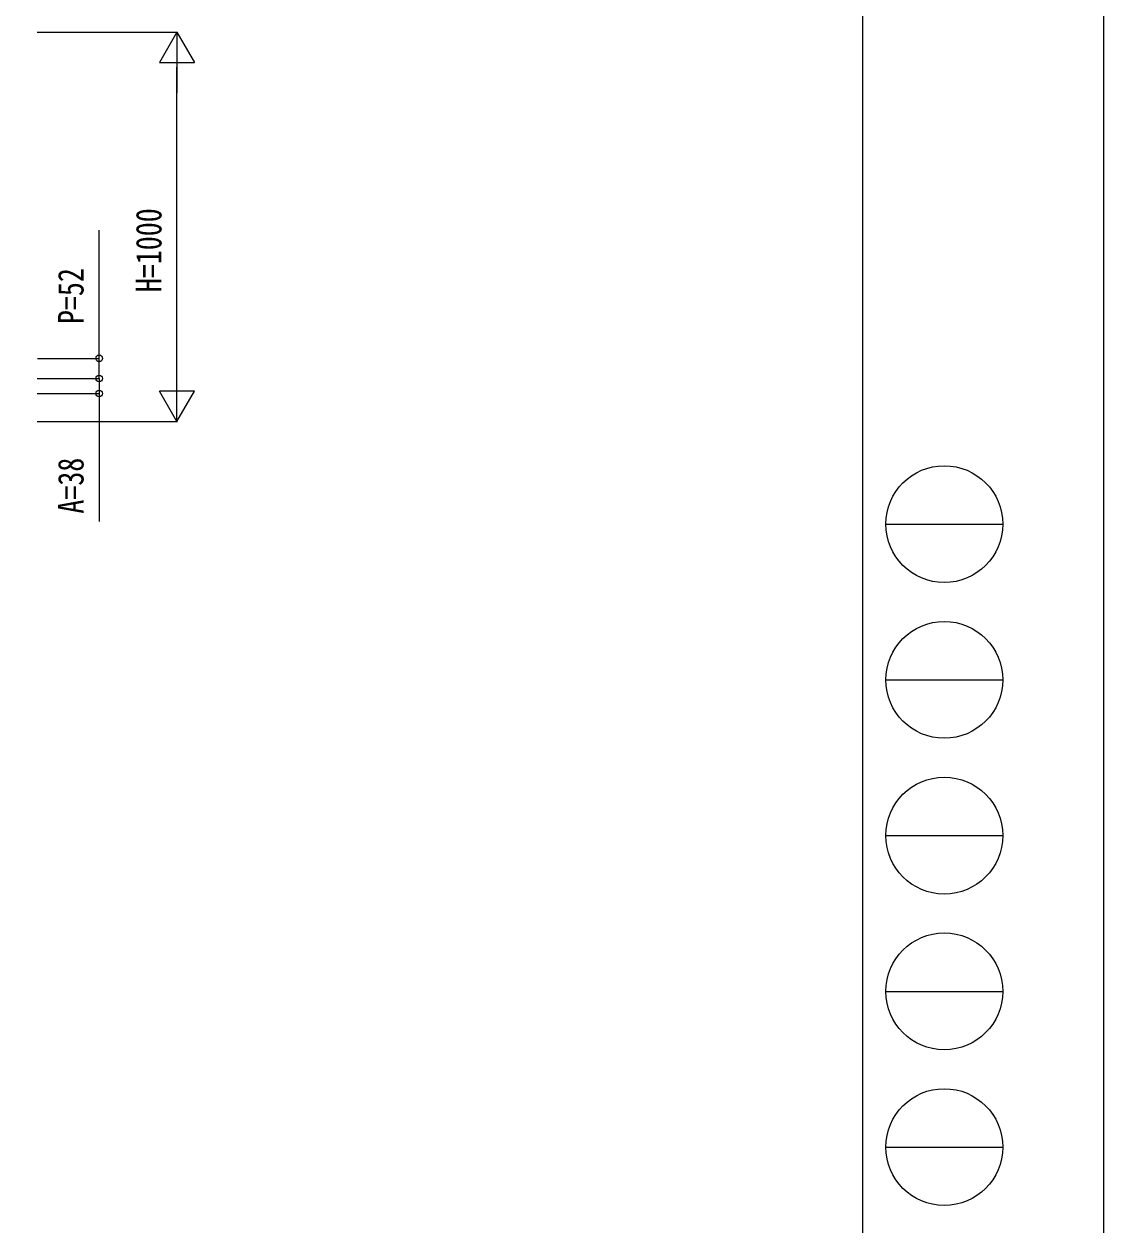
# Model space of a CAD drawing. Units: millimetres, scale not verified. Extents: x -8410 to 8410, y -5940 to 5940.
# Drawn here: x 5637 to 8410, y -3100 to -16 of the extents above; entities that cross this region are included whole.
import ezdxf
from ezdxf.enums import TextEntityAlignment as Align

# ---------------------------------------------------------------- set-up
doc = ezdxf.new("R2010")
doc.units = ezdxf.units.MM
doc.header["$LTSCALE"] = 30
doc.layers.add('0-3_YKK_D', color=6, linetype='Continuous')
doc.layers.add('0-4_YKK_ZWAK', color=7, linetype='Continuous')
doc.styles.add('ＭＳ ゴシック', font='')
doc.styles.get('ＭＳ ゴシック').set_extended_font_data('MS Gothic')

msp = doc.modelspace()

# ---------------------------------------------------------------- linework, layer by layer
at = {"layer": '0-3_YKK_D'}
for p, q in [((5671.04, -36.21), (6031.04, -36.21)), ((6030.04, -36.21), (5985.04, -114.15)), ((6030.04, -36.21), (6075.04, -114.15)), ((6030.04, -36.21), (6030.04, -192.09)), ((5985.04, -114.15), (6075.04, -114.15)), ((6030.04, -946.21), (6030.04, -126.21)), ((5671.99, -874.21), (5831.04, -874.21)), ((5830.04, -926.21), (5830.04, -892.21)), ((6030.04, -1036.21), (6030.04, -880.32)), ((5671.08, -926.21), (5831.04, -926.21)), ((5671.08, -926.21), (5831.04, -926.21)), ((5830.04, -926.21), (5830.04, -964.21)), ((5671.04, -964.21), (5831.04, -964.21)), ((5830.04, -964.21), (5830.04, -1293.01)), ((6030.04, -1036.21), (5985.04, -958.27)), ((6075.04, -958.27), (5985.04, -958.27)), ((6030.04, -1036.21), (6075.04, -958.27)), ((5671.04, -1036.21), (6031.04, -1036.21))]:
    msp.add_line(p, q, dxfattribs=at)
msp.add_lwpolyline([(5830.04, -926.21), (5830.04, -874.21), (5830.04, -545.41)], dxfattribs=at)
for centre in [(5830.04, -874.21), (5830.04, -926.21), (5830.04, -926.21), (5830.04, -964.21)]:
    msp.add_circle(centre, 8.5, dxfattribs=at)
at = {"layer": '0-4_YKK_ZWAK'}
for p, q in [((7790.04, 5550), (7790.04, -5050)), ((7850.04, -1300), (8150.04, -1300)), ((7850.04, -1700), (8150.04, -1700)), ((7850.04, -2100), (8150.04, -2100)), ((7850.04, -2500), (8150.04, -2500)), ((7850.04, -2900), (8150.04, -2900))]:
    msp.add_line(p, q, dxfattribs=at)
msp.add_lwpolyline([(-8410, -5940), (8410, -5940), (8410, 5940), (-8410, 5940)], close=True, dxfattribs=at)
for centre in [(8000.04, -1300), (8000.04, -1700), (8000.04, -2100), (8000.04, -2500), (8000.04, -2900)]:
    msp.add_circle(centre, 150, dxfattribs=at)

# ---------------------------------------------------------------- texts
at = {"layer": '0-3_YKK_D', "style": 'ＭＳ ゴシック', "width": 0.8}
for s, p in [('H=1000', (6010.04, -704.21)), ('P=52', (5810.04, -786.21)), ('A=38', (5810.04, -1273.01))]:
    msp.add_text(s, height=65.98, rotation=90, dxfattribs=at).set_placement(p, align=Align.BOTTOM_LEFT)

doc.saveas('drawing.dxf')
